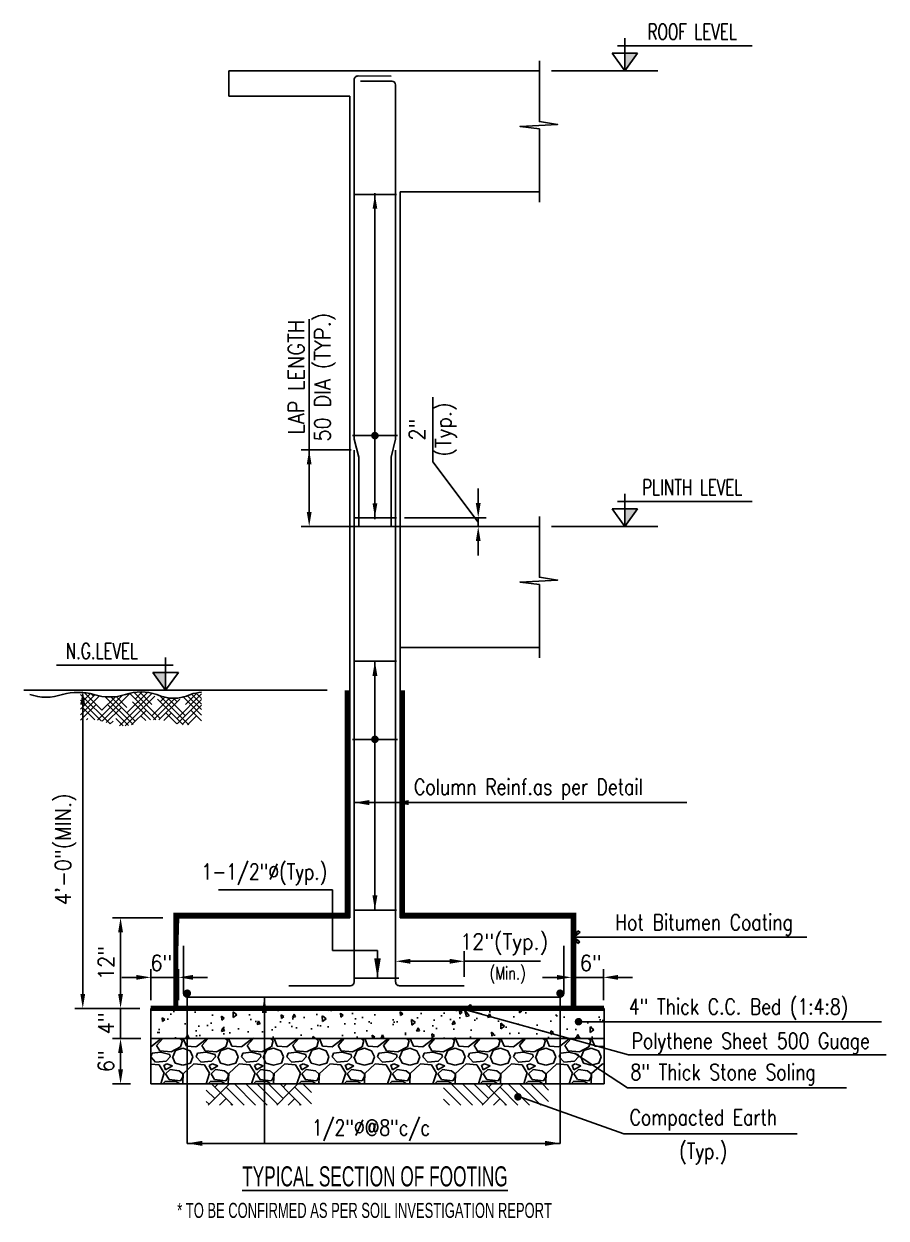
# Model space of a CAD drawing. Header units: inches. Extents: x -875 to 264, y -2272 to -1573.
# Drawn here: x -574.8 to -403.8, y -1809.8 to -1572.9 of the extents above; entities that cross this region are included whole.
import ezdxf
from ezdxf.enums import TextEntityAlignment as Align

# ---------------------------------------------------------------- set-up
doc = ezdxf.new("R2010")
doc.units = ezdxf.units.IN
doc.header["$MEASUREMENT"] = 0
doc.header["$PDMODE"] = 32
for name, color, linetype in [('A-TYP-DIM', 1, 'Continuous'), ('A-TYP-ST-LEVEL', 1, 'Continuous'), ('dim', 1, 'Continuous'), ('hatch', 8, 'Continuous'), ('S-BB', 6, 'Continuous'), ('S-BEAM-ELEVATION', 4, 'Continuous'), ('S-BEAM-TL', 2, 'Continuous'), ('S-CCBED', 2, 'Continuous'), ('S-HT-COMPACTED EARTH', 1, 'Continuous'), ('S-NGL', 5, 'Continuous'), ('S-POLETHENESHEET', 8, 'Continuous'), ('S-STONE', 1, 'Continuous'), ('S-TL', 2, 'Continuous'), ('S-TX-BEAM-HEADING', 6, 'Continuous')]:
    doc.layers.add(name, color=color, linetype=linetype)
doc.styles.add('BLOWUPDETAILS-TEXT', font='technic_.ttf', dxfattribs={"width": 0.9})
doc.styles.add('rizwan', font='romans.shx', dxfattribs={"width": 0.75})
doc.styles.add('ROMANS', font='romans.shx', dxfattribs={"width": 0.9})
doc.styles.add('SECTION TX', font='romans.shx', dxfattribs={"width": 0.7})
doc.dimstyles.new('STYLE-64', dxfattribs={"dimscale": 0, "dimtxt": 0.09375, "dimasz": 0.125, "dimexe": 0.0625, "dimexo": 0.0625, "dimgap": 0.03125, "dimtad": 1, "dimlfac": -1, "dimzin": 3, "dimdsep": 46, "dimlunit": 4, "dimtxsty": 'ROMANS', "dimcen": 0.125, "dimdle": 4, "dimclrd": 1, "dimclre": 1, "dimclrt": 2, "dimadec": 0, "dimazin": 0, "dimtfac": 0.5, "dimtix": 1, "dimtmove": 2, "dimatfit": 3, "dimldrblk": 'ARC', "dimfxl": 0, "dimfrac": 1, "dimtolj": 1, "dimtzin": 3, "dimarcsym": 0})
pattern_1 = [(135, (2023.326, 869.239), (-13.57645, 9e-16), [9.6, -9.6]), (135, (2024.457, 870.371), (-13.57645, 9e-16), [9.6, -9.6]), (135, (2025.588, 871.502), (-13.57645, 9e-16), [9.6, -9.6]), (135, (2026.72, 872.633), (-13.57645, 9e-16), [9.6, -9.6]), (135, (2027.851, 873.765), (-13.57645, 9e-16), [9.6, -9.6]), (135, (2028.982, 874.896), (-13.57645, 9e-16), [9.6, -9.6]), (135, (2030.114, 876.027), (-13.57645, 9e-16), [9.6, -9.6]), (45, (2016.537, 876.027), (13.57645, -9e-16), [9.6, -9.6]), (45, (2015.406, 877.159), (13.57645, -9e-16), [9.6, -9.6]), (45, (2014.275, 878.29), (13.57645, -9e-16), [9.6, -9.6]), (45, (2013.143, 879.422), (13.57645, -9e-16), [9.6, -9.6]), (45, (2012.012, 880.553), (13.57645, -9e-16), [9.6, -9.6]), (45, (2010.88, 881.684), (13.57645, -9e-16), [9.6, -9.6]), (45, (2009.749, 882.816), (13.57645, -9e-16), [9.6, -9.6])]

# ---------------------------------------------------------------- blocks, each defined once
blk = doc.blocks.new('*D91')
at = {"layer": 'A-TYP-DIM', "color": 1, "lineweight": -2, "ltscale": 1.5, "transparency": 16777216}
for p, q in [((-469.11, -1762.03), (-471.99, -1762.03)), ((-466.23, -1766.55), (-466.23, -1760.43)), ((-459.88, -1762.03), (-466.23, -1762.03)), ((-459.88, -1766.55), (-459.88, -1760.43)), ((-457, -1762.03), (-454.12, -1762.03))]:
    blk.add_line(p, q, dxfattribs=at)
at = {"layer": 'A-TYP-DIM', "color": 1, "ltscale": 1.5, "transparency": 16777216}
for points in [[(-469.11, -1761.55), (-469.11, -1762.51), (-466.23, -1762.03)], [(-457, -1761.55), (-457, -1762.51), (-459.88, -1762.03)]]:
    blk.add_solid(points, dxfattribs=at)
at = {"layer": 'Defpoints', "color": 0, "ltscale": 1.5, "transparency": 16777216}
for p in [(-466.23, -1762.03), (-466.23, -1770.55), (-459.88, -1770.55)]:
    blk.add_point(p, dxfattribs=at)
at = {"layer": 'A-TYP-DIM', "color": 2, "ltscale": 1.5, "transparency": 16777216, "insert": (-462.38, -1759.17), "char_height": 3.125, "attachment_point": 5, "style": 'ROMANS'}
blk.add_mtext('\\A1;6"', dxfattribs=at)
blk = doc.blocks.new('ARC')
at = {"layer": 'dim', "color": 0, "linetype": 'ByBlock', "ltscale": 1.5}
for p, q in [((0.144, 0), (-1.163, 0)), ((-0.416, -0.321), (0, 0))]:
    blk.add_line(p, q, dxfattribs=at)
at = {"layer": 'dim', "color": 0, "ltscale": 1.5}
for p, q in [((-0.407, 0.336), (-0.262, 0.434)), ((0, 0), (-0.407, 0.336)), ((-0.275, -0.425), (0, 0)), ((-0.262, 0.434), (0, 0)), ((-0.416, -0.321), (-0.275, -0.425))]:
    blk.add_line(p, q, dxfattribs=at)
blk = doc.blocks.new('*D92')
at = {"layer": 'A-TYP-DIM', "color": 1, "lineweight": -2, "ltscale": 1.5, "transparency": 16777216}
for p, q in [((-509.92, -1657.41), (-519.84, -1657.41)), ((-518.24, -1660.29), (-518.24, -1669.73)), ((-500.08, -1672.61), (-519.84, -1672.61))]:
    blk.add_line(p, q, dxfattribs=at)
at = {"layer": 'A-TYP-DIM', "color": 1, "ltscale": 1.5, "transparency": 16777216}
for points in [[(-518.72, -1660.29), (-517.76, -1660.29), (-518.24, -1657.41)], [(-518.72, -1669.73), (-517.76, -1669.73), (-518.24, -1672.61)]]:
    blk.add_solid(points, dxfattribs=at)
at = {"layer": 'Defpoints', "color": 0, "ltscale": 1.5, "transparency": 16777216}
for p in [(-505.92, -1657.41), (-518.24, -1672.61), (-496.08, -1672.61)]:
    blk.add_point(p, dxfattribs=at)
at = {"layer": 'A-TYP-DIM', "color": 2, "ltscale": 1.5, "transparency": 16777216, "insert": (-517.69, -1642.97), "char_height": 3.125, "attachment_point": 5, "rotation": 90, "style": 'ROMANS'}
blk.add_mtext('\\A1;LAP LENGTH\\P50 DIA (TYP.)', dxfattribs=at)
blk = doc.blocks.new('*D84')
at = {"layer": 'A-TYP-DIM', "color": 1, "lineweight": -2, "ltscale": 1.5, "transparency": 16777216}
for p, q in [((-552.54, -1762.03), (-555.42, -1762.03)), ((-549.66, -1766.55), (-549.66, -1760.43)), ((-549.66, -1762.03), (-544.17, -1762.03)), ((-544.17, -1766.55), (-544.17, -1760.43)), ((-541.29, -1762.03), (-538.41, -1762.03))]:
    blk.add_line(p, q, dxfattribs=at)
at = {"layer": 'A-TYP-DIM', "color": 1, "ltscale": 1.5, "transparency": 16777216}
for points in [[(-552.54, -1761.55), (-552.54, -1762.51), (-549.66, -1762.03)], [(-541.29, -1761.55), (-541.29, -1762.51), (-544.17, -1762.03)]]:
    blk.add_solid(points, dxfattribs=at)
at = {"layer": 'Defpoints', "color": 0, "ltscale": 1.5, "transparency": 16777216}
for p in [(-544.17, -1762.03), (-549.66, -1770.55), (-544.17, -1770.55)]:
    blk.add_point(p, dxfattribs=at)
at = {"layer": 'A-TYP-DIM', "color": 2, "ltscale": 1.5, "transparency": 16777216, "insert": (-547.57, -1759.17), "char_height": 3.125, "attachment_point": 5, "style": 'ROMANS'}
blk.add_mtext('\\A1;6"', dxfattribs=at)
blk = doc.blocks.new('*D85')
at = {"layer": 'A-TYP-DIM', "color": 1, "lineweight": -2, "ltscale": 1.5, "transparency": 16777216}
for p, q in [((-547.28, -1750.19), (-557.26, -1750.19)), ((-555.66, -1753.07), (-555.66, -1765.3)), ((-553.66, -1768.18), (-557.26, -1768.18))]:
    blk.add_line(p, q, dxfattribs=at)
at = {"layer": 'A-TYP-DIM', "color": 1, "ltscale": 1.5, "transparency": 16777216}
for points in [[(-556.14, -1753.07), (-555.18, -1753.07), (-555.66, -1750.19)], [(-556.14, -1765.3), (-555.18, -1765.3), (-555.66, -1768.18)]]:
    blk.add_solid(points, dxfattribs=at)
at = {"layer": 'Defpoints', "color": 0, "ltscale": 1.5, "transparency": 16777216}
for p in [(-543.28, -1750.19), (-555.66, -1768.18), (-549.66, -1768.18)]:
    blk.add_point(p, dxfattribs=at)
at = {"layer": 'A-TYP-DIM', "color": 2, "ltscale": 1.5, "transparency": 16777216, "insert": (-558.52, -1759.18), "char_height": 3.125, "attachment_point": 5, "rotation": 90, "style": 'ROMANS'}
blk.add_mtext('\\A1;12"', dxfattribs=at)
blk = doc.blocks.new('*D86')
at = {"layer": 'A-TYP-DIM', "color": 1, "lineweight": -2, "ltscale": 1.5, "transparency": 16777216}
for p, q in [((-514.69, -1705.08), (-564.75, -1705.08)), ((-563.15, -1707.96), (-563.15, -1765.3)), ((-553.66, -1768.18), (-564.75, -1768.18))]:
    blk.add_line(p, q, dxfattribs=at)
at = {"layer": 'A-TYP-DIM', "color": 1, "ltscale": 1.5, "transparency": 16777216}
for points in [[(-563.63, -1707.96), (-562.67, -1707.96), (-563.15, -1705.08)], [(-563.63, -1765.3), (-562.67, -1765.3), (-563.15, -1768.18)]]:
    blk.add_solid(points, dxfattribs=at)
at = {"layer": 'Defpoints', "color": 0, "ltscale": 1.5, "transparency": 16777216}
for p in [(-510.69, -1705.08), (-563.15, -1768.18), (-549.66, -1768.18)]:
    blk.add_point(p, dxfattribs=at)
at = {"layer": 'A-TYP-DIM', "color": 2, "ltscale": 1.5, "transparency": 16777216, "insert": (-566.53, -1736.63), "char_height": 3.125, "attachment_point": 5, "rotation": 90, "style": 'ROMANS'}
blk.add_mtext('\\A1;4\'-0"(MIN.)', dxfattribs=at)
blk = doc.blocks.new('*D87')
at = {"layer": 'A-TYP-DIM', "color": 1, "lineweight": -2, "ltscale": 1.5, "transparency": 16777216}
for p, q in [((-555.66, -1765.3), (-555.66, -1762.42)), ((-551.84, -1768.18), (-557.26, -1768.18)), ((-555.66, -1774.17), (-555.66, -1768.18)), ((-551.62, -1774.17), (-557.26, -1774.17)), ((-555.66, -1777.05), (-555.66, -1779.93))]:
    blk.add_line(p, q, dxfattribs=at)
at = {"layer": 'A-TYP-DIM', "color": 1, "ltscale": 1.5, "transparency": 16777216}
for points in [[(-556.14, -1765.3), (-555.18, -1765.3), (-555.66, -1768.18)], [(-556.14, -1777.05), (-555.18, -1777.05), (-555.66, -1774.17)]]:
    blk.add_solid(points, dxfattribs=at)
at = {"layer": 'Defpoints', "color": 0, "ltscale": 1.5, "transparency": 16777216}
for p in [(-555.66, -1768.18), (-547.84, -1768.18), (-547.62, -1774.17)]:
    blk.add_point(p, dxfattribs=at)
at = {"layer": 'A-TYP-DIM', "color": 2, "ltscale": 1.5, "transparency": 16777216, "insert": (-558.52, -1771.17), "char_height": 3.125, "attachment_point": 5, "rotation": 90, "style": 'ROMANS'}
blk.add_mtext('\\A1;4"', dxfattribs=at)
blk = doc.blocks.new('*D88')
at = {"layer": 'A-TYP-DIM', "color": 1, "lineweight": -2, "ltscale": 1.5, "transparency": 16777216}
for p, q in [((-501.09, -1760.97), (-501.09, -1756.84)), ((-487.48, -1761.93), (-487.48, -1756.84)), ((-490.36, -1758.84), (-498.21, -1758.84))]:
    blk.add_line(p, q, dxfattribs=at)
at = {"layer": 'A-TYP-DIM', "color": 1, "ltscale": 1.5, "transparency": 16777216}
for points in [[(-498.21, -1758.36), (-498.21, -1759.32), (-501.09, -1758.84)], [(-490.36, -1758.36), (-490.36, -1759.32), (-487.48, -1758.84)]]:
    blk.add_solid(points, dxfattribs=at)
at = {"layer": 'Defpoints', "color": 0, "ltscale": 1.5, "transparency": 16777216}
for p in [(-501.09, -1758.84), (-501.09, -1764.97), (-487.48, -1765.93)]:
    blk.add_point(p, dxfattribs=at)
at = {"layer": 'A-TYP-DIM', "color": 2, "ltscale": 1.5, "transparency": 16777216, "insert": (-479.57, -1755.46), "char_height": 3.125, "attachment_point": 5, "style": 'ROMANS'}
blk.add_mtext('\\A1;12"(Typ.)', dxfattribs=at)
blk = doc.blocks.new('*D89')
at = {"layer": 'A-TYP-DIM', "color": 1, "lineweight": -2, "ltscale": 1.5, "transparency": 16777216}
for p, q in [((-554.16, -1774.17), (-557.26, -1774.17)), ((-555.66, -1780.29), (-555.66, -1777.05)), ((-553.66, -1783.17), (-557.26, -1783.17))]:
    blk.add_line(p, q, dxfattribs=at)
at = {"layer": 'A-TYP-DIM', "color": 1, "ltscale": 1.5, "transparency": 16777216}
for points in [[(-556.14, -1777.05), (-555.18, -1777.05), (-555.66, -1774.17)], [(-556.14, -1780.29), (-555.18, -1780.29), (-555.66, -1783.17)]]:
    blk.add_solid(points, dxfattribs=at)
at = {"layer": 'Defpoints', "color": 0, "ltscale": 1.5, "transparency": 16777216}
for p in [(-555.66, -1774.17), (-550.16, -1774.17), (-549.66, -1783.17)]:
    blk.add_point(p, dxfattribs=at)
at = {"layer": 'A-TYP-DIM', "color": 2, "ltscale": 1.5, "transparency": 16777216, "insert": (-558.52, -1778.67), "char_height": 3.125, "attachment_point": 5, "rotation": 90, "style": 'ROMANS'}
blk.add_mtext('\\A1;6"', dxfattribs=at)
blk = doc.blocks.new('*D90')
at = {"layer": 'A-TYP-DIM', "color": 1, "lineweight": -2, "ltscale": 1.5, "transparency": 16777216}
for p, q in [((-493.72, -1659.79), (-493.72, -1646.94)), ((-484.71, -1671.73), (-493.72, -1659.79)), ((-484.71, -1667.96), (-484.71, -1665.08)), ((-499.31, -1670.84), (-483.11, -1670.84)), ((-484.71, -1672.61), (-484.71, -1670.84)), ((-484.71, -1672.61), (-484.71, -1670.84)), ((-499.31, -1672.61), (-483.11, -1672.61)), ((-484.71, -1675.49), (-484.71, -1678.37))]:
    blk.add_line(p, q, dxfattribs=at)
at = {"layer": 'A-TYP-DIM', "color": 1, "ltscale": 1.5, "transparency": 16777216}
for points in [[(-485.19, -1667.96), (-484.23, -1667.96), (-484.71, -1670.84)], [(-485.19, -1675.49), (-484.23, -1675.49), (-484.71, -1672.61)]]:
    blk.add_solid(points, dxfattribs=at)
at = {"layer": 'Defpoints', "color": 0, "ltscale": 1.5, "transparency": 16777216}
for p in [(-503.31, -1670.84), (-484.71, -1670.84), (-503.31, -1672.61)]:
    blk.add_point(p, dxfattribs=at)
at = {"layer": 'A-TYP-DIM', "color": 2, "ltscale": 1.5, "transparency": 16777216, "insert": (-493.72, -1653.36), "char_height": 3.125, "attachment_point": 5, "rotation": 90, "style": 'ROMANS'}
blk.add_mtext('\\A1;2"\\P(Typ.)', dxfattribs=at)

msp = doc.modelspace()

# ---------------------------------------------------------------- hatches: boundary and pattern name
at = {"layer": 'A-TYP-ST-LEVEL', "linetype": 'Continuous', "ltscale": 1.5}
for points in [[(-453.088, -1578.709), (-455.63, -1578.709), (-455.63, -1582.226)], [(-453.088, -1669.094), (-455.63, -1669.094), (-455.63, -1672.611)], [(-549.273, -1701.562), (-546.731, -1701.562), (-546.731, -1705.079)]]:
    msp.add_hatch(color=1, dxfattribs=at).paths.add_polyline_path(points)
at = {"layer": 'hatch'}
h = msp.add_hatch(dxfattribs=at)
h.set_pattern_fill('AR-CONC', color=9, scale=0.999179, angle=45, style=0)
h.set_pattern_definition([(95, (-1768.409, -2689.583), (5.51099, 4.624269), [0.749384, -8.243223]), (40, (-1768.409, -2689.583), (-6.294746, 4.334118), [0.599507, -6.594578]), (145.4514, (-1767.95, -2689.1976), (-0.78375, 8.958388), [0.636878, -7.00566]), (91.1842, (-1769.822, -2688.17), (8.70977, 6.3709), [1.124076, -12.364834]), (141.6356, (-1769.096, -2687.639), (-0.27876, 13.48603), [0.95532, -10.50849]), (36.1842, (-1769.822, -2688.17), (-0.27877, 13.48603), [0.89926, -9.89187]), (66, (-1768.7625, -2687.8167), (7.06191, 1.372696), [0.749384, -8.243223]), (11, (-1768.7625, -2687.817), (-3.404287, 6.84246), [0.599507, -6.594578]), (116.4514, (-1768.174, -2687.702), (3.65763, 8.215152), [0.636878, -7.00566]), (82.5, (-1768.4092, -2689.583), (-2.2660688, 2.437894), [0, -6.514644, 0, -6.694496, 0, -6.619558]), (52.5, (-1768.4092, -2689.583), (-0.9279665, 4.645275), [0, -3.816862, 0, -6.364767, 0, -2.522926]), (12.5, (-1769.9848, -2691.1586), (3.9309498, 3.6122377), [0, -2.497946, 0, -7.793592, 0, -10.341498]), (2.5, (-1770.6913, -2691.865), (3.413094, 4.827629), [0, -3.24733, 0, -5.175745, 0, -7.343962])])
h.paths.add_polyline_path([(-468.479, -1774.171), (-468.479, -1769.578), (-474.1, -1769.578, -1), (-474.849, -1769.578, -1), (-474.1, -1769.578), (-468.479, -1769.578), (-468.479, -1768.175), (-524.182, -1768.175), (-524.182, -1770.129), (-524.182, -1774.171)])
h.paths.add_polyline_path([(-459.735, -1774.171), (-459.735, -1769.578), (-468.479, -1769.578), (-468.479, -1774.171)])
h.paths.add_polyline_path([(-524.182, -1774.171), (-524.182, -1768.175), (-540.917, -1768.175), (-540.917, -1774.171)])
h.paths.add_polyline_path([(-540.917, -1774.171), (-540.917, -1768.175), (-549.661, -1768.175), (-549.661, -1774.171)])
h = msp.add_hatch(dxfattribs=at)
h.set_pattern_fill('GRAVEL', color=9, scale=9)
h.set_pattern_definition([(228.012788, (21.1259, -3253.8275), (-72, -81), [1.210824, -119.871792]), (184.96974, (20.31592, -3254.7275), (108, 9), [2.07781, -205.703323]), (132.510447, (18.2459, -3254.9075), (90, -99), [1.46509, -145.044293]), (267.27369, (14.73592, -3257.1575), (9, 180), [1.89214, -187.322022]), (292.833654, (14.64592, -3259.0475), (-45, 108), [1.855395, -183.68436]), (357.27369, (15.36592, -3260.7575), (-180, 9), [1.89214, -187.322022]), (37.69424, (17.25592, -3260.8475), (-117, -90), [2.50226, -247.723637]), (72.255328, (19.23592, -3259.3175), (63, 198), [2.36239, -233.876893]), (121.429566, (19.95592, -3257.0675), (-72, 117), [1.89855, -187.95666]), (175.23636, (18.9659, -3255.4475), (99, -9), [2.16749, -106.206863]), (222.397438, (16.80592, -3255.26752), (-108, -99), [2.80303, -277.500375]), (138.814075, (23.6459, -3257.2475), (-63, 54), [0.95671, -94.714603]), (171.469234, (22.92592, -3256.6175), (117, -18), [1.820133, -180.193603]), (225, (21.126, -3256.3475), (-1e-15, -9), [1.27279, -11.455133]), (203.19859, (20.4959, -3255.2675), (45, 18), [0.68542, -67.856536]), (291.80141, (19.866, -3255.5375), (-9, 27), [0.969327, -47.497156]), (30.96376, (20.226, -3256.4375), (27, 18), [1.57436, -50.904206]), (161.56505, (21.576, -3255.6275), (18, -9), [1.13842, -27.32208]), (16.38954, (14.6459, -3255.5375), (90, 27), [1.5948, -157.885606]), (70.346176, (16.1759, -3255.0875), (-36, -99), [1.33795, -132.45667]), (293.19859, (21.5759, -3253.8275), (-18, 45), [1.370835, -67.171123]), (343.61046, (22.1159, -3255.0875), (-90, 27), [1.5948, -157.885606]), (339.443955, (14.6459, -3261.1175), (-45, 18), [1.53792, -75.358114]), (294.77514, (16.0859, -3261.6575), (-45, 99), [1.2886, -127.571788]), (66.80141, (21.6659, -3262.8275), (18, 45), [1.370835, -67.171123]), (17.354025, (22.2059, -3261.5675), (-117, -36), [1.50868, -149.358813]), (69.443955, (17.2559, -3262.8275), (-18, -45), [0.76896, -76.127074]), (101.30993, (21.126, -3262.8275), (-9, 36), [0.45891, -45.432266]), (165.96376, (21.036, -3262.3775), (27, -9), [1.855395, -35.252556]), (186.009006, (19.2359, -3261.9275), (90, 9), [1.71945, -170.22531]), (303.69007, (20.226, -3257.2475), (-9, 18), [1.298, -31.151963]), (353.157227, (20.94592, -3258.3275), (153, -18), [2.266146, -224.348064]), (60.945396, (23.1959, -3258.5975), (-36, -63), [0.926604, -91.734067]), (90, (23.646, -3257.7875), (-9, 9), [0.54, -8.46]), (120.256437, (19.0559, -3261.6575), (36, -63), [1.250316, -123.78168]), (48.012788, (18.4259, -3260.5775), (72, 81), [2.42165, -118.66097]), (0, (20.046, -3258.7775), (9, 9), [2.34, -6.66]), (325.304846, (22.3859, -3258.7775), (90, -63), [1.423026, -140.87947]), (254.0546, (23.5559, -3259.5875), (-9, -36), [1.31042, -64.21057]), (207.645975, (23.19592, -3260.8475), (-171, -90), [2.133585, -211.225268]), (175.42608, (21.30592, -3261.8375), (-117, 9), [2.25719, -223.46166])])
h.paths.add_polyline_path([(-459.735, -1774.171), (-549.661, -1774.171), (-549.661, -1783.171), (-459.735, -1783.171)])
h = msp.add_hatch(dxfattribs=at)
h.set_pattern_fill('AR-PARQ1', color=9, scale=0.8, angle=45, style=0)
h.set_pattern_definition(pattern_1)
h.paths.add_polyline_path([(-538.657, -1787.384), (-538.657, -1783.171), (-517.788, -1783.171), (-517.788, -1787.384)])
h = msp.add_hatch(dxfattribs=at)
h.set_pattern_fill('AR-PARQ1', color=9, scale=0.8, angle=45, style=0)
h.set_pattern_definition(pattern_1)
h.paths.add_polyline_path([(-470.74, -1787.384), (-470.74, -1783.171), (-491.609, -1783.171), (-491.609, -1787.384)])
at = {"layer": 'S-STONE'}
h = msp.add_hatch(dxfattribs=at)
h.set_pattern_fill('HOUND', color=8, scale=12.489731, angle=45, style=0)
h.set_pattern_definition([(45, (10541.92346, 21288.3984), (1.655920071, 2.759866786), [12.4897313, -6.24486566]), (135, (10541.92346, 21288.3984), (1.655920071, -2.759866786), [12.4897313, -6.24486566])])
h.paths.add_polyline_path([(-563.579, -1705.521, -0.0532063), (-560.939, -1705.904, 0.1631015), (-554.706, -1705.904, -0.1576836), (-548.472, -1705.904, 0.2256845), (-541.774, -1705.904, -0.0545741), (-539.599, -1705.46), (-539.599, -1711.408, -0.1726084), (-545.646, -1711.408, 0.1565504), (-551.88, -1711.408, -0.2256845), (-558.578, -1711.408, 0.1256264), (-563.579, -1711.093)])

# ---------------------------------------------------------------- linework, layer by layer
at = {"layer": 'A-TYP-DIM', "ltscale": 1.5}
for p, q in [((-518.238, -1662.359), (-518.238, -1631.476)), ((-487.481, -1758.842), (-472.335, -1758.842))]:
    msp.add_line(p, q, dxfattribs=at)
at = {"layer": 'A-TYP-ST-LEVEL', "linetype": 'Continuous', "ltscale": 1.5}
for p, q in [((-455.63, -1582.226), (-453.088, -1578.709)), ((-455.63, -1672.611), (-453.088, -1669.094)), ((-546.731, -1705.079), (-549.273, -1701.562))]:
    msp.add_line(p, q, dxfattribs=at)
at = {"layer": 'S-BB'}
for p, q in [((-509.444, -1606.742), (-500.951, -1606.742)), ((-509.302, -1655.285), (-509.302, -1647.282)), ((-501.094, -1655.285), (-501.094, -1647.282)), ((-509.658, -1654.561), (-500.737, -1654.561)), ((-509.302, -1762.93), (-509.302, -1657.444)), ((-508.404, -1658.828), (-508.404, -1672.611)), ((-501.992, -1658.828), (-501.992, -1672.611)), ((-509.444, -1670.843), (-500.951, -1670.843)), ((-502.876, -1670.843), (-505.599, -1670.843)), ((-509.444, -1699.299), (-500.951, -1699.299)), ((-509.658, -1714.816), (-500.737, -1714.816)), ((-509.444, -1748.694), (-500.951, -1748.694)), ((-543.166, -1765.178), (-543.166, -1755.806)), ((-467.729, -1765.178), (-467.729, -1755.806)), ((-509.444, -1762.18), (-500.951, -1762.18)), ((-508.945, -1762.18), (-500.452, -1762.18)), ((-522.249, -1763.679), (-510.051, -1763.679)), ((-542.416, -1765.927), (-468.479, -1765.927))]:
    msp.add_line(p, q, dxfattribs=at)
for points in [[(-509.302, -1647.282), (-509.302, -1583.97, -0.4144497), (-508.551, -1583.22), (-501.948, -1583.226)], [(-501.094, -1647.282), (-501.094, -1584.975, 0.4139774), (-501.843, -1584.225), (-508.029, -1584.218)], [(-487.481, -1763.679), (-500.345, -1763.679, -0.4142136), (-501.094, -1762.93), (-501.094, -1657.444)]]:
    msp.add_lwpolyline(points, format="xyb", dxfattribs=at)
for points in [[(-509.302, -1655.285), (-508.404, -1658.828)], [(-501.094, -1655.285), (-501.992, -1658.828)]]:
    msp.add_lwpolyline(points, dxfattribs=at)
at = {"layer": 'S-BB', "const_width": 0.749}
for points in [[(-504.823, -1654.561, -1), (-505.573, -1654.561, -1)], [(-504.823, -1714.816, -1), (-505.573, -1714.816, -1)], [(-542.042, -1765.178, -1), (-542.791, -1765.178, -1)], [(-468.853, -1765.178, 1), (-468.104, -1765.178, 1)]]:
    msp.add_lwpolyline(points, format="xyb", close=True, dxfattribs=at)
at = {"layer": 'S-BB'}
for centre, start, end in [((-510.051, -1762.93), 270, 0), ((-542.416, -1765.178), 180, 270), ((-468.479, -1765.178), 270, 0)]:
    msp.add_arc(centre, 0.749, start, end, dxfattribs=at)
at = {"layer": 'S-BEAM-ELEVATION'}
for p, q in [((-534.194, -1582.199), (-534.198, -1587.199)), ((-510.194, -1582.218), (-534.194, -1582.199)), ((-500.202, -1582.226), (-510.194, -1582.218)), ((-510.194, -1587.218), (-534.198, -1587.199)), ((-510.194, -1672.611), (-510.194, -1587.218)), ((-500.202, -1672.611), (-500.202, -1606.226)), ((-544.666, -1768.175), (-544.166, -1750.193)), ((-544.166, -1750.193), (-510.194, -1750.193)), ((-500.202, -1750.193), (-466.23, -1750.193)), ((-466.23, -1750.193), (-466.23, -1768.175)), ((-549.661, -1768.175), (-459.735, -1768.175)), ((-544.166, -1768.175), (-466.23, -1768.175))]:
    msp.add_line(p, q, dxfattribs=at)
at = {"layer": 'S-BEAM-ELEVATION', "color": 3}
for p, q in [((-549.661, -1783.171), (-549.661, -1768.175)), ((-459.735, -1768.175), (-459.735, -1783.171)), ((-549.661, -1774.171), (-459.735, -1774.171)), ((-549.661, -1783.171), (-459.735, -1783.171))]:
    msp.add_line(p, q, dxfattribs=at)
at = {"layer": 'S-BEAM-TL', "color": 1}
for p, q in [((-505.198, -1606.473), (-505.198, -1671.112)), ((-505.198, -1699.299), (-505.198, -1748.694)), ((-509.302, -1727.359), (-443.355, -1727.359)), ((-513.625, -1744.687), (-536.254, -1744.687)), ((-513.625, -1756.685), (-513.625, -1744.687)), ((-504.698, -1756.685), (-513.625, -1756.685)), ((-504.698, -1756.685), (-504.698, -1762.18)), ((-542.416, -1765.178), (-542.416, -1794.958)), ((-527.136, -1794.958), (-527.136, -1765.927)), ((-468.479, -1765.178), (-468.479, -1794.958)), ((-464.81, -1770.823), (-404.715, -1770.823)), ((-542.416, -1794.958), (-468.479, -1794.958))]:
    msp.add_line(p, q, dxfattribs=at)
for points in [[(-472.583, -1608.234), (-472.583, -1593.716), (-476.394, -1593.234), (-468.979, -1592.819), (-472.583, -1592.258), (-472.583, -1580.228)], [(-472.583, -1698.619), (-472.583, -1684.1), (-476.394, -1683.619), (-468.979, -1683.204), (-472.583, -1682.642), (-472.583, -1670.612)]]:
    msp.add_lwpolyline(points, dxfattribs=at)
for points in [[(-505.198, -1606.742, 0, 0.941, 0), (-505.198, -1609.565, 0.941, 0.941, 0)], [(-505.198, -1670.843, 0, 0.941, 0), (-505.198, -1668.02, 0.941, 0.941, 0)], [(-505.198, -1699.299, 0, 0.988, 0), (-505.198, -1702.263, 0.988, 0.988, 0)], [(-509.302, -1727.359, 0, 0.988, 0), (-506.338, -1727.359, 0.988, 0.988, 0)], [(-501.451, -1727.359, 0, 0.988, 0), (-498.487, -1727.359, 0.988, 0.988, 0)], [(-505.198, -1748.694, 0, 0.988, 0), (-505.198, -1745.73, 0.988, 0.988, 0)], [(-504.698, -1762.18, 0, 1.317, 0), (-504.698, -1758.229, 1.317, 1.317, 0)], [(-527.136, -1765.927, 0, 0.988, 0), (-527.136, -1769.078, 0.988, 0.988, 0)], [(-542.416, -1794.958, 0, 0.988, 0), (-539.453, -1794.958, 0.988, 0.988, 0)], [(-468.479, -1794.958, 0, 0.988, 0), (-471.442, -1794.958, 0.988, 0.988, 0)]]:
    msp.add_lwpolyline(points, format="xyseb", dxfattribs=at)
at = {"layer": 'S-CCBED', "color": 3}
for p, q in [((-500.202, -1582.226), (-472.583, -1582.226)), ((-500.202, -1606.226), (-472.583, -1606.226)), ((-510.194, -1750.193), (-510.194, -1650.776)), ((-500.202, -1750.193), (-500.202, -1650.776)), ((-500.202, -1672.611), (-472.583, -1672.611)), ((-500.202, -1696.611), (-472.583, -1696.611))]:
    msp.add_line(p, q, dxfattribs=at)
at = {"layer": 'S-HT-COMPACTED EARTH', "const_width": 0.749}
for points in [[(-465.185, -1770.823, 1), (-464.435, -1770.823, 1)], [(-477.208, -1785.728, 1), (-476.459, -1785.728, 1)]]:
    msp.add_lwpolyline(points, format="xyb", close=True, dxfattribs=at)
at = {"layer": 'S-NGL', "color": 1}
for p, q in [((-457.112, -1577.227), (-430.393, -1577.227)), ((-455.63, -1582.226), (-455.63, -1575.745)), ((-458.172, -1578.709), (-455.63, -1582.226)), ((-458.172, -1578.709), (-453.088, -1578.709)), ((-470.169, -1582.226), (-449.112, -1582.226)), ((-457.112, -1667.612), (-430.393, -1667.612)), ((-455.63, -1672.611), (-455.63, -1666.13)), ((-458.172, -1669.094), (-455.63, -1672.611)), ((-458.172, -1669.094), (-453.088, -1669.094)), ((-470.169, -1672.611), (-449.112, -1672.611)), ((-545.249, -1700.08), (-568.388, -1700.08)), ((-546.731, -1705.079), (-546.731, -1698.598)), ((-544.189, -1701.562), (-549.273, -1701.562)), ((-544.189, -1701.562), (-546.731, -1705.079)), ((-538.312, -1705.079), (-574.832, -1705.079))]:
    msp.add_line(p, q, dxfattribs=at)
msp.add_lwpolyline([(-573.685, -1705.904, 0.169928), (-567.173, -1705.904, -0.1259441), (-560.939, -1705.904, 0.1631015), (-554.706, -1705.904, -0.1576836), (-548.472, -1705.904, 0.2256845), (-541.774, -1705.904, -0.0545741), (-539.599, -1705.46)], format="xyb", dxfattribs=at)
at = {"layer": 'S-POLETHENESHEET', "color": 1, "const_width": 0.999}
for points in [[(-544.666, -1768.175), (-544.666, -1768.175), (-544.666, -1749.693), (-510.694, -1749.693), (-510.694, -1705.079)], [(-465.73, -1768.175), (-465.73, -1768.175), (-465.73, -1749.693), (-499.702, -1749.693), (-499.702, -1705.079)], [(-549.661, -1768.175), (-459.735, -1768.175)]]:
    msp.add_lwpolyline(points, dxfattribs=at)
at = {"layer": 'S-TL', "color": 1}
for p, q in [((-465.611, -1777.04), (-455.107, -1783.916)), ((-476.459, -1785.728), (-455.824, -1793.049)), ((-455.107, -1783.916), (-411.661, -1783.933)), ((-455.824, -1793.049), (-421.454, -1793.049))]:
    msp.add_line(p, q, dxfattribs=at)

# ---------------------------------------------------------------- texts
at = {"layer": 'A-TYP-DIM', "color": 2, "ltscale": 1.5, "style": 'SECTION TX', "width": 0.8}
for s, p in [('Column Reinf.as per Detail', (-497.445, -1725.792)), ('1-1/2"%%C(Typ.)', (-539.62, -1742.632)), ('1/2"%%C@8"c/c', (-517.712, -1793.397))]:
    msp.add_text(s, height=3.125, dxfattribs=at).set_placement(p)
for s, p in [('Hot Bitumen Coating', (-439.903, -1751.543)), ('(Typ.)', (-440.069, -1796.691))]:
    msp.add_text(s, height=3.125, dxfattribs=at).set_placement(p, align=Align.MIDDLE)
for s, p in [('4" Thick C.C. Bed (1:4:8)', (-454.821, -1767.818)), ('Polythene Sheet 500 Guage', (-454.283, -1774.626)), ('8" Thick Stone Soling', (-454.506, -1780.827)), ('Compacted Earth', (-454.671, -1789.783))]:
    msp.add_text(s, height=3.125, dxfattribs=at).set_placement(p, align=Align.MIDDLE_LEFT)
at = {"layer": 'A-TYP-DIM', "color": 2, "ltscale": 1.5, "char_height": 3.125, "attachment_point": 5, "style": 'SECTION TX'}
for s, insert in [('ROOF LEVEL ', (-442.253, -1574.448)), ('PLINTH LEVEL ', (-442.253, -1664.833)), ('N.G.LEVEL ', (-559.35, -1697.301))]:
    msp.add_mtext(s, dxfattribs=dict(at, insert=insert))
at = {"layer": 'S-BEAM-TL', "style": 'rizwan', "width": 0.75}
msp.add_text('(Min.)', height=2.5, dxfattribs=at).set_placement((-478.876, -1761.352), align=Align.MIDDLE)
at = {"layer": 'S-TX-BEAM-HEADING', "color": 2, "style": 'BLOWUPDETAILS-TEXT', "width": 0.75}
for s, height, p in [('%%UTYPICAL SECTION OF FOOTING', 3.98438, (-505.198, -1801.501)), ('* TO BE CONFIRMED AS PER SOIL INVESTIGATION REPORT', 2.98828, (-507.257, -1808.251))]:
    msp.add_text(s, height=height, dxfattribs=at).set_placement(p, align=Align.MIDDLE_CENTER)

# ---------------------------------------------------------------- dimensions: what is measured, and where the dimension line sits
at = {"layer": 'A-TYP-DIM', "ltscale": 1.5}
for base, p1, p2, angle, text, picture, middle in [((-518.238, -1672.611), (-505.915, -1657.413), (-496.083, -1672.611), 270, 'LAP LENGTH\\X50 DIA (TYP.)', '*D92', (-517.687, -1642.971)), ((-484.71, -1670.843), (-503.308, -1672.611), (-503.308, -1670.843), 90, '2"\\X(Typ.)', '*D90', (-493.717, -1658.786))]:
    dim = msp.add_linear_dim(base=base, p1=p1, p2=p2, angle=angle, text=text, dimstyle='STYLE-64', override={"dimscale": 32, "dimtxt": 0.097656, "dimasz": 0.09, "dimexe": 0.05, "dimexo": 0.125, "dimdec": 0, "dimlunit": 2, "dimpost": '"', "dimsah": 1, "dimtmove": 1, "dimatfit": 2}, dxfattribs=at)
    dim.commit()
    dim.dimension.update_dxf_attribs({"geometry": picture, "text_midpoint": middle, "dimtype": 160})
for base, p1, p2, text, picture, middle in [((-563.15, -1768.175), (-510.694, -1705.079), (-549.661, -1768.175), '4\'-0"(MIN.)', '*D86', (-566.531, -1736.627)), ((-555.656, -1768.175), (-543.276, -1750.193), (-549.661, -1768.175), '12"', '*D85', (-558.516, -1759.184)), ((-555.656, -1768.175), (-547.617, -1774.171), (-547.835, -1768.175), '4"', '*D87', (-558.516, -1771.173)), ((-555.656, -1774.171), (-549.661, -1783.171), (-550.161, -1774.171), '6"', '*D89', (-558.516, -1778.671))]:
    dim = msp.add_linear_dim(base=base, p1=p1, p2=p2, angle=90, text=text, dimstyle='STYLE-64', override={"dimscale": 32, "dimtxt": 0.097656, "dimasz": 0.09, "dimexe": 0.05, "dimexo": 0.125, "dimdec": 0, "dimlunit": 2, "dimpost": '"', "dimsah": 1, "dimtmove": 1, "dimatfit": 2}, dxfattribs=at)
    dim.commit()
    dim.dimension.update_dxf_attribs({"geometry": picture, "text_midpoint": middle})
for base, p1, p2, text, override, picture, middle in [((-501.094, -1758.842), (-487.481, -1765.927), (-501.094, -1764.967), '12"(Typ.)', {"dimscale": 32, "dimtxt": 0.097656, "dimasz": 0.09, "dimexo": 0.125, "dimdec": 0, "dimlunit": 2, "dimpost": '"', "dimsah": 1, "dimtmove": 1, "dimatfit": 2}, '*D88', (-479.572, -1758.842)), ((-544.166, -1762.032), (-549.661, -1770.547), (-544.166, -1770.547), '6"', {"dimscale": 32, "dimtxt": 0.097656, "dimasz": 0.09, "dimexe": 0.05, "dimexo": 0.125, "dimdec": 0, "dimlunit": 2, "dimpost": '"', "dimsah": 1, "dimtmove": 1, "dimatfit": 2}, '*D84', (-547.572, -1762.032)), ((-466.23, -1762.032), (-459.878, -1770.547), (-466.23, -1770.547), '6"', {"dimscale": 32, "dimtxt": 0.097656, "dimasz": 0.09, "dimexe": 0.05, "dimexo": 0.125, "dimdec": 0, "dimlunit": 2, "dimpost": '"', "dimsah": 1, "dimtmove": 1, "dimatfit": 2}, '*D91', (-462.377, -1762.032))]:
    dim = msp.add_linear_dim(base=base, p1=p1, p2=p2, text=text, dimstyle='STYLE-64', override=override, dxfattribs=at)
    dim.commit()
    dim.dimension.update_dxf_attribs({"geometry": picture, "text_midpoint": middle, "dimtype": 160})

# ---------------------------------------------------------------- leaders
for points in [[(-465.73, -1754.027), (-419.555, -1754.027)], [(-487.418, -1768.388), (-454.884, -1777.419), (-403.801, -1777.419)]]:
    msp.add_leader(points, dimstyle='STYLE-64', override={"dimscale": 32, "dimtxt": 0.097656, "dimasz": 0.090909, "dimexo": 0.125, "dimdec": 0, "dimlunit": 2, "dimpost": '"', "dimtmove": 1, "dimatfit": 2}, dxfattribs=at)

doc.saveas('drawing.dxf')
